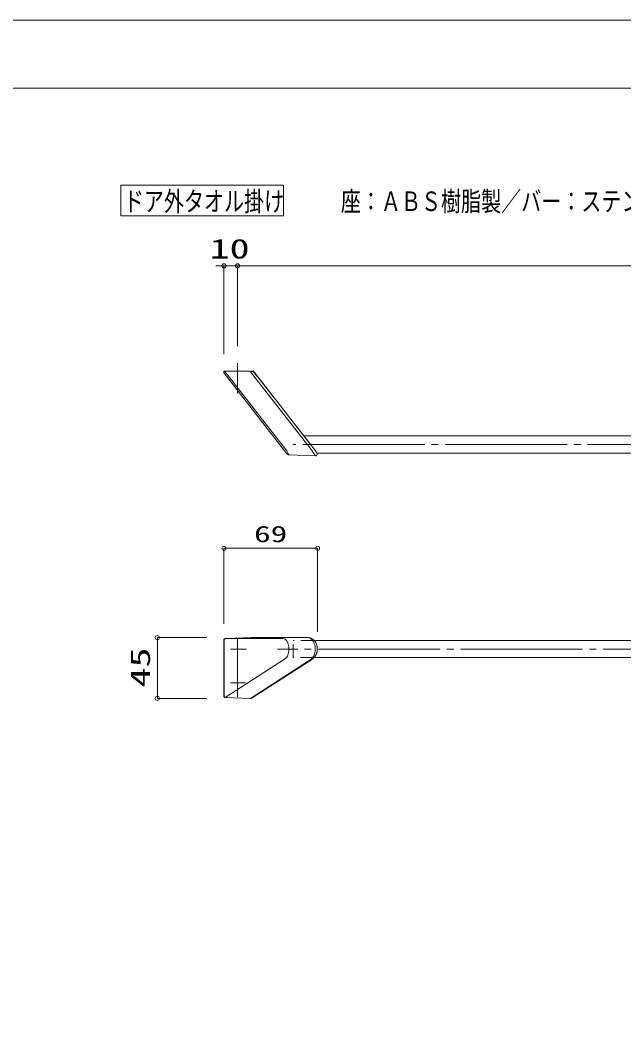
# Model space of a CAD drawing. Units: millimetres on the paper. Extents: x -305 to 305, y -152 to 152.
# Drawn here: x -114.7 to -25.7, y 0 to 148.5 of the extents above; entities that cross this region are included whole.
import ezdxf
from ezdxf.enums import TextEntityAlignment as Align

# ---------------------------------------------------------------- set-up
doc = ezdxf.new("R2010")
doc.units = ezdxf.units.MM
doc.linetypes.add('DASHED2', pattern=[3, 2, -1])
doc.linetypes.add('LONG_CHAIN', pattern=[21, 18, -1, 1, -1])
for name, color, linetype, lineweight in [('0-0_0', 7, 'Continuous', 9), ('0-1_VIEW0001', 7, 'Continuous', 9), ('0-3_図面枠', 3, 'Continuous', 9), ('0-4_DEFPOINTS', 7, 'Continuous', 9)]:
    doc.layers.add(name, color=color, linetype=linetype, lineweight=lineweight)
doc.styles.add('ＭＳ ゴシック', font='')
doc.styles.get('ＭＳ ゴシック').set_extended_font_data('MS Gothic')

# ---------------------------------------------------------------- blocks, each defined once
blk = doc.blocks.new('_ORIGIN')
at = {"layer": '0-0_0'}
blk.add_line((0, 0), (-1, 0), dxfattribs=at)
blk.add_circle((0, 0), 0.5, dxfattribs=at)

msp = doc.modelspace()

# ---------------------------------------------------------------- linework, layer by layer
at = {"layer": '0-1_VIEW0001'}
for p, q in [((-99.874, 119.676), (-99.874, 124.176)), ((-99.874, 124.176), (-75.874, 124.176)), ((-75.874, 119.676), (-75.874, 124.176)), ((-99.874, 119.676), (-75.874, 119.676)), ((-85.285, 112.299), (-85.885, 112.299)), ((-84.685, 99.256), (-84.685, 112.299)), ((-82.685, 112.299), (-84.685, 112.299)), ((-82.685, 100.469), (-82.685, 112.299)), ((-82.085, 112.299), (-81.485, 112.299)), ((57.515, 112.299), (-82.085, 112.299)), ((-84.685, 96.783), (-84.685, 96.716)), ((-84.618, 96.782), (-84.685, 96.783)), ((-84.685, 96.783), (-80.345, 96.783)), ((-84.685, 96.716), (-84.685, 96.525)), ((-84.685, 96.522), (-84.685, 96.525)), ((-84.489, 96.779), (-84.618, 96.782)), ((-80.677, 96.713), (-84.489, 96.779)), ((-75.586, 85.288), (-84.489, 96.683)), ((-80.769, 96.683), (-71.817, 85.226)), ((-80.348, 96.707), (-80.677, 96.713)), ((-79.835, 96.05), (-80.348, 96.707)), ((-80.348, 96.707), (-80.313, 96.706)), ((-80.313, 96.706), (-79.801, 96.05)), ((-84.664, 96.464), (-75.888, 85.23)), ((-79.773, 96.05), (-79.835, 96.05)), ((-72.156, 86.302), (-79.714, 95.975)), ((48.329, 87.253), (-72.9, 87.253)), ((-75.888, 85.23), (-75.393, 84.597)), ((-70.972, 84.713), (46.401, 84.713)), ((-71.225, 84.305), (-75.092, 84.44)), ((-84.686, 59.524), (-84.686, 70.677)), ((-84.086, 70.677), (-71.464, 70.677)), ((-70.864, 58.365), (-70.864, 70.677)), ((-87.204, 57.513), (-94.501, 57.513)), ((-94.501, 56.913), (-94.501, 49.146)), ((-84.686, 56.984), (-84.686, 57.216)), ((-84.686, 49.128), (-84.686, 56.984)), ((-84.664, 56.984), (-84.664, 49.128)), ((-80.665, 57.513), (-84.351, 57.384)), ((-84.351, 57.384), (-75.994, 57.384)), ((-72.295, 57.513), (-80.656, 57.513)), ((-72.305, 57.513), (-72.295, 57.513)), ((-71.384, 57.095), (46.813, 57.095)), ((-75.587, 54.44), (-84.489, 48.694)), ((-80.769, 48.546), (-71.818, 54.324)), ((-80.506, 48.616), (-71.644, 54.336)), ((-71.383, 54.555), (46.812, 54.555)), ((-84.686, 48.812), (-84.686, 49.128)), ((-87.204, 48.546), (-94.501, 48.546)), ((-84.611, 48.715), (-84.618, 48.717)), ((-80.769, 48.546), (-84.489, 48.694)), ((-80.677, 48.543), (-80.769, 48.546))]:
    msp.add_line(p, q, dxfattribs=at)
at = {"layer": '0-1_VIEW0001', "linetype": 'LONG_CHAIN'}
for p, q in [((-82.685, 93.485), (-82.685, 97.929)), ((49.935, 85.983), (-74.506, 85.983)), ((-82.685, 57.469), (-82.685, 48.75)), ((-81.378, 55.825), (-83.731, 55.825)), ((52.205, 55.825), (-76.776, 55.825)), ((-81.497, 50.826), (-83.731, 50.826))]:
    msp.add_line(p, q, dxfattribs=at)
at = {"layer": '0-1_VIEW0001', "linetype": 'DASHED2'}
for p, q in [((-74.485, 54.555), (-74.485, 57.095)), ((-71.327, 57.095), (-74.485, 57.095)), ((-71.383, 54.555), (-74.485, 54.555))]:
    msp.add_line(p, q, dxfattribs=at)
at = {"layer": '0-1_VIEW0001'}
for points in [[(-84.61, 96.683), (-84.614, 96.661), (-84.618, 96.641), (-84.622, 96.621), (-84.625, 96.603), (-84.629, 96.585), (-84.632, 96.569), (-84.635, 96.554), (-84.638, 96.54), (-84.641, 96.526), (-84.644, 96.515), (-84.647, 96.504), (-84.65, 96.494), (-84.652, 96.486), (-84.654, 96.479), (-84.656, 96.473), (-84.658, 96.469), (-84.66, 96.465), (-84.662, 96.463), (-84.663, 96.463), (-84.664, 96.464), (-84.666, 96.466), (-84.668, 96.469), (-84.67, 96.472), (-84.672, 96.475), (-84.673, 96.478), (-84.675, 96.481), (-84.676, 96.483), (-84.678, 96.487), (-84.679, 96.49), (-84.68, 96.493), (-84.681, 96.496), (-84.682, 96.499), (-84.683, 96.502), (-84.683, 96.505), (-84.684, 96.509), (-84.685, 96.512), (-84.685, 96.515), (-84.685, 96.519), (-84.685, 96.522)], [(-71.564, 85.539), (-71.696, 85.712), (-80.345, 96.783)], [(-75.092, 84.444), (-75.093, 84.446), (-75.11, 84.476), (-75.144, 84.533), (-75.191, 84.614), (-75.253, 84.718), (-75.332, 84.854), (-75.425, 85.012), (-75.586, 85.288)], [(-71.817, 85.226), (-71.678, 85.01), (-71.547, 84.808), (-71.433, 84.63), (-71.336, 84.481), (-71.279, 84.394), (-71.24, 84.334), (-71.223, 84.307), (-71.224, 84.309)], [(-71.564, 85.539), (-71.53, 85.495), (-71.496, 85.45), (-71.463, 85.405), (-71.43, 85.36), (-71.396, 85.315), (-71.363, 85.27), (-71.33, 85.224), (-71.297, 85.179), (-71.265, 85.133), (-71.232, 85.088), (-71.2, 85.042), (-71.167, 84.996), (-71.135, 84.95), (-71.103, 84.904), (-71.071, 84.858), (-71.04, 84.812), (-71.008, 84.766), (-70.977, 84.719), (-70.945, 84.673), (-70.914, 84.626)], [(-75.092, 84.44), (-75.109, 84.442), (-75.127, 84.443), (-75.144, 84.446), (-75.161, 84.449), (-75.178, 84.453), (-75.194, 84.458), (-75.211, 84.464), (-75.227, 84.47), (-75.242, 84.477), (-75.258, 84.484), (-75.273, 84.492), (-75.288, 84.501), (-75.302, 84.511), (-75.316, 84.521), (-75.33, 84.531), (-75.343, 84.543), (-75.356, 84.555), (-75.368, 84.567), (-75.379, 84.58), (-75.391, 84.594)], [(-70.912, 84.626), (-70.912, 84.598), (-70.914, 84.571), (-70.918, 84.544), (-70.925, 84.518), (-70.933, 84.493), (-70.945, 84.468), (-70.958, 84.445), (-70.973, 84.424), (-70.989, 84.404), (-71.008, 84.385), (-71.028, 84.368), (-71.05, 84.353), (-71.073, 84.339), (-71.097, 84.328), (-71.122, 84.319), (-71.149, 84.312), (-71.176, 84.307), (-71.191, 84.306), (-71.193, 84.306), (-71.195, 84.306), (-71.197, 84.305), (-71.199, 84.305), (-71.201, 84.305), (-71.203, 84.305), (-71.205, 84.305), (-71.207, 84.305), (-71.209, 84.305), (-71.211, 84.305), (-71.213, 84.305), (-71.215, 84.305), (-71.217, 84.305), (-71.218, 84.305), (-71.22, 84.305), (-71.222, 84.305), (-71.224, 84.305)], [(-84.682, 57.241), (-84.683, 57.236), (-84.684, 57.231), (-84.685, 57.226), (-84.685, 57.221), (-84.686, 57.216)], [(-84.637, 57.301), (-84.642, 57.298), (-84.646, 57.295), (-84.65, 57.292), (-84.654, 57.289), (-84.658, 57.285), (-84.661, 57.281), (-84.664, 57.277), (-84.667, 57.273), (-84.67, 57.269), (-84.673, 57.265), (-84.675, 57.26), (-84.677, 57.256), (-84.679, 57.251), (-84.681, 57.246), (-84.682, 57.241)], [(-84.633, 57.304), (-84.636, 57.292), (-84.639, 57.28), (-84.641, 57.267), (-84.644, 57.254), (-84.646, 57.24), (-84.649, 57.225), (-84.651, 57.21), (-84.653, 57.195), (-84.654, 57.179), (-84.656, 57.163), (-84.658, 57.146), (-84.659, 57.129), (-84.66, 57.112), (-84.661, 57.094), (-84.662, 57.077), (-84.663, 57.058), (-84.664, 57.04), (-84.664, 57.022), (-84.664, 57.003), (-84.664, 56.984)], [(-84.351, 57.384), (-84.366, 57.383), (-84.381, 57.382), (-84.396, 57.381), (-84.411, 57.379), (-84.426, 57.377), (-84.441, 57.374), (-84.456, 57.371), (-84.471, 57.368), (-84.485, 57.365), (-84.499, 57.361), (-84.514, 57.356), (-84.528, 57.352), (-84.542, 57.347), (-84.555, 57.342), (-84.569, 57.336), (-84.582, 57.33), (-84.595, 57.324), (-84.608, 57.318), (-84.621, 57.311), (-84.633, 57.304)], [(-72.305, 57.513), (-80.665, 57.513), (-80.656, 57.513)], [(-75.994, 57.384), (-75.818, 57.352), (-75.642, 57.257), (-75.499, 57.125), (-75.366, 56.941), (-75.274, 56.763), (-75.195, 56.553), (-75.144, 56.358), (-75.109, 56.144), (-75.091, 55.924), (-75.093, 55.695), (-75.11, 55.494), (-75.144, 55.297), (-75.191, 55.112), (-75.253, 54.939), (-75.332, 54.77), (-75.425, 54.621), (-75.587, 54.44)], [(-71.818, 54.324), (-71.678, 54.456), (-71.548, 54.626), (-71.433, 54.831), (-71.336, 55.077), (-71.279, 55.288), (-71.241, 55.519), (-71.223, 55.755), (-71.228, 56), (-71.252, 56.216), (-71.294, 56.428), (-71.353, 56.627), (-71.429, 56.813), (-71.527, 56.995), (-71.64, 57.154), (-71.786, 57.302), (-71.945, 57.414), (-72.121, 57.487), (-72.305, 57.513)], [(-70.913, 55.809), (-70.912, 55.867), (-70.922, 56.03), (-70.944, 56.188), (-70.978, 56.343), (-71.024, 56.495), (-71.082, 56.64), (-71.152, 56.78), (-71.235, 56.912), (-71.327, 57.034), (-71.432, 57.147), (-71.547, 57.247), (-71.671, 57.333), (-71.804, 57.404), (-71.943, 57.458), (-72.086, 57.494), (-72.232, 57.511), (-72.286, 57.513), (-72.296, 57.513)], [(-71.643, 54.338), (-71.573, 54.39), (-71.507, 54.445), (-71.443, 54.504), (-71.383, 54.565), (-71.326, 54.628), (-71.273, 54.695), (-71.223, 54.763), (-71.176, 54.834), (-71.133, 54.907), (-71.094, 54.982), (-71.058, 55.059), (-71.026, 55.137), (-70.998, 55.217), (-70.973, 55.299), (-70.953, 55.381), (-70.937, 55.465), (-70.925, 55.55), (-70.917, 55.636), (-70.913, 55.722), (-70.913, 55.809)], [(-84.664, 49.128), (-84.663, 49.107), (-84.662, 49.086), (-84.66, 49.064), (-84.658, 49.043), (-84.656, 49.021), (-84.654, 49), (-84.652, 48.978), (-84.65, 48.957), (-84.647, 48.935), (-84.644, 48.914), (-84.642, 48.893), (-84.639, 48.872), (-84.636, 48.851), (-84.632, 48.83), (-84.629, 48.81), (-84.625, 48.79), (-84.622, 48.771), (-84.618, 48.751), (-84.614, 48.733), (-84.611, 48.715)], [(-84.686, 48.812), (-84.685, 48.805), (-84.685, 48.799), (-84.684, 48.793), (-84.682, 48.787), (-84.681, 48.781), (-84.679, 48.775), (-84.676, 48.769), (-84.674, 48.764), (-84.67, 48.759), (-84.667, 48.754), (-84.663, 48.749), (-84.659, 48.744), (-84.655, 48.74), (-84.651, 48.736), (-84.646, 48.732), (-84.641, 48.728), (-84.636, 48.725), (-84.63, 48.722), (-84.624, 48.719), (-84.618, 48.717)], [(-84.611, 48.715), (-84.605, 48.713), (-84.599, 48.711), (-84.593, 48.709), (-84.588, 48.708), (-84.582, 48.706), (-84.576, 48.705), (-84.57, 48.704), (-84.564, 48.702), (-84.558, 48.701), (-84.552, 48.7), (-84.546, 48.699), (-84.54, 48.698), (-84.534, 48.697), (-84.527, 48.697), (-84.521, 48.696), (-84.515, 48.695), (-84.509, 48.695), (-84.502, 48.694), (-84.496, 48.694), (-84.489, 48.694)], [(-80.677, 48.543), (-80.668, 48.545), (-80.659, 48.547), (-80.651, 48.55), (-80.642, 48.552), (-80.633, 48.555), (-80.624, 48.558), (-80.616, 48.561), (-80.607, 48.565), (-80.598, 48.568), (-80.59, 48.572), (-80.581, 48.576), (-80.572, 48.58), (-80.564, 48.584), (-80.556, 48.588), (-80.547, 48.592), (-80.539, 48.597), (-80.531, 48.601), (-80.522, 48.606), (-80.514, 48.611), (-80.506, 48.616)]]:
    msp.add_lwpolyline(points, dxfattribs=at)
at = {"layer": '0-3_図面枠'}
msp.add_lwpolyline([(-291.017, -138.498), (108.983, -138.498), (108.983, 138.502), (-291.017, 138.502)], close=True, dxfattribs=at)
at = {"layer": '0-4_DEFPOINTS'}
msp.add_line((118.983, 148.502), (-301.017, 148.502), dxfattribs=at)

# ---------------------------------------------------------------- block references
at = {"layer": '0-1_VIEW0001', "xscale": 0.6, "yscale": 0.6}
for p in [(-84.685, 112.299), (-70.864, 70.677)]:
    msp.add_blockref('_ORIGIN', p, dxfattribs=at)
for p, rotation in [((-82.685, 112.299), 180), ((-82.685, 112.299), 180), ((-84.686, 70.677), 180), ((-94.501, 57.513), 90), ((-94.501, 48.546), 270)]:
    msp.add_blockref('_ORIGIN', p, dxfattribs=dict(at, rotation=rotation))

# ---------------------------------------------------------------- texts
at = {"layer": '0-1_VIEW0001', "style": 'ＭＳ ゴシック'}
for s, height, width, p in [('ドア外タオル掛け', 2.889, 0.75, (-99.446, 119.497)), ('座：ＡＢＳ樹脂製／バー：ステンレス製／色：ホワイト・シルバー・ブラック', 2.889, 0.75, (-67.446, 119.497)), ('10', 2.889, 1.5, (-86.793, 112.508)), ('69', 2.405, 1.5, (-80.24, 70.851))]:
    msp.add_text(s, height=height, dxfattribs=dict(at, width=width)).set_placement(p, align=Align.BOTTOM_LEFT)
at = {"layer": '0-1_VIEW0001', "style": 'ＭＳ ゴシック', "width": 1.5}
msp.add_text('45', height=2.889, rotation=90, dxfattribs=at).set_placement((-94.709, 50.156), align=Align.BOTTOM_LEFT)

doc.saveas('drawing.dxf')
